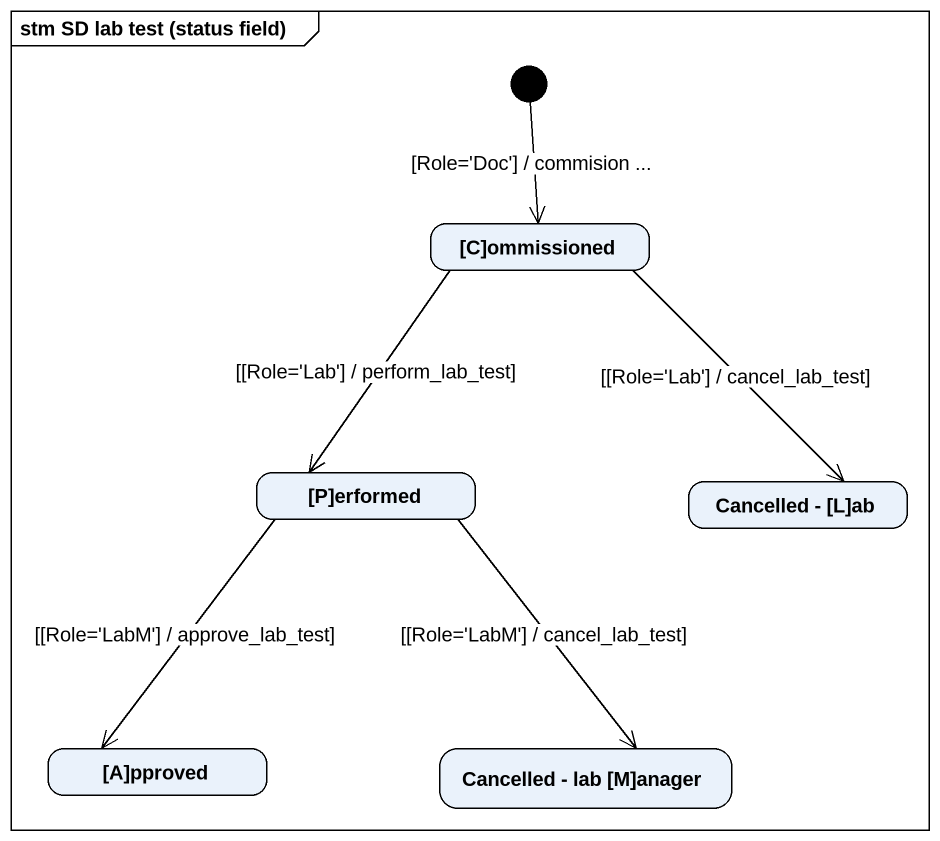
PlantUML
@startuml
mainframe stm SD lab test (status field)
hide empty description
state "[C]ommissioned" as C_ommissioned
state "[P]erformed" as P_erformed
state "Cancelled - [L]ab" as Cancelled_L_ab
state "[A]pproved" as A_pproved
state "Cancelled - lab [M]anager" as Cancelled_lab_M_anager
[*] --> C_ommissioned : [Role='Doc'] / commision ...
C_ommissioned --> P_erformed : ~[~[Role='Lab'] / perform_lab_test]
C_ommissioned --> Cancelled_L_ab : ~[~[Role='Lab'] / cancel_lab_test]
P_erformed --> A_pproved : ~[~[Role='LabM'] / approve_lab_test]
P_erformed --> Cancelled_lab_M_anager : ~[~[Role='LabM'] / cancel_lab_test]
@enduml
